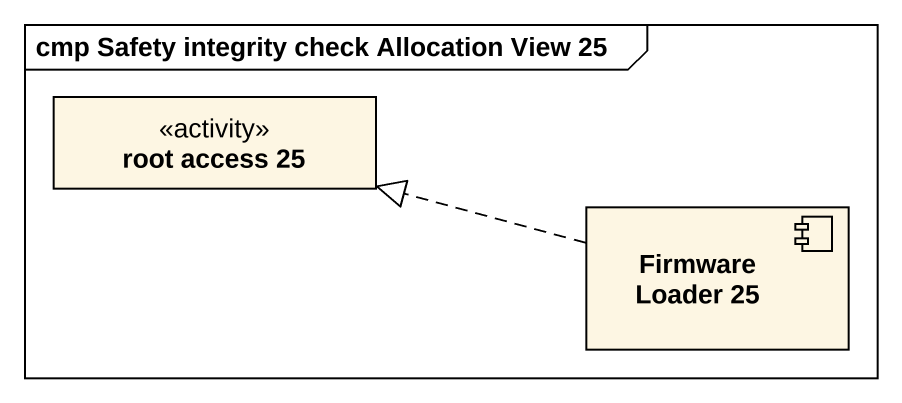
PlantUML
@startuml
mainframe cmp Safety integrity check Allocation View 25
allowmixing
hide circle
hide empty members
class "root access 25" as root_access_25 <<activity>>
component "Firmware Loader 25" as Firmware_Loader_25
Firmware_Loader_25 .left.|> root_access_25
@enduml
